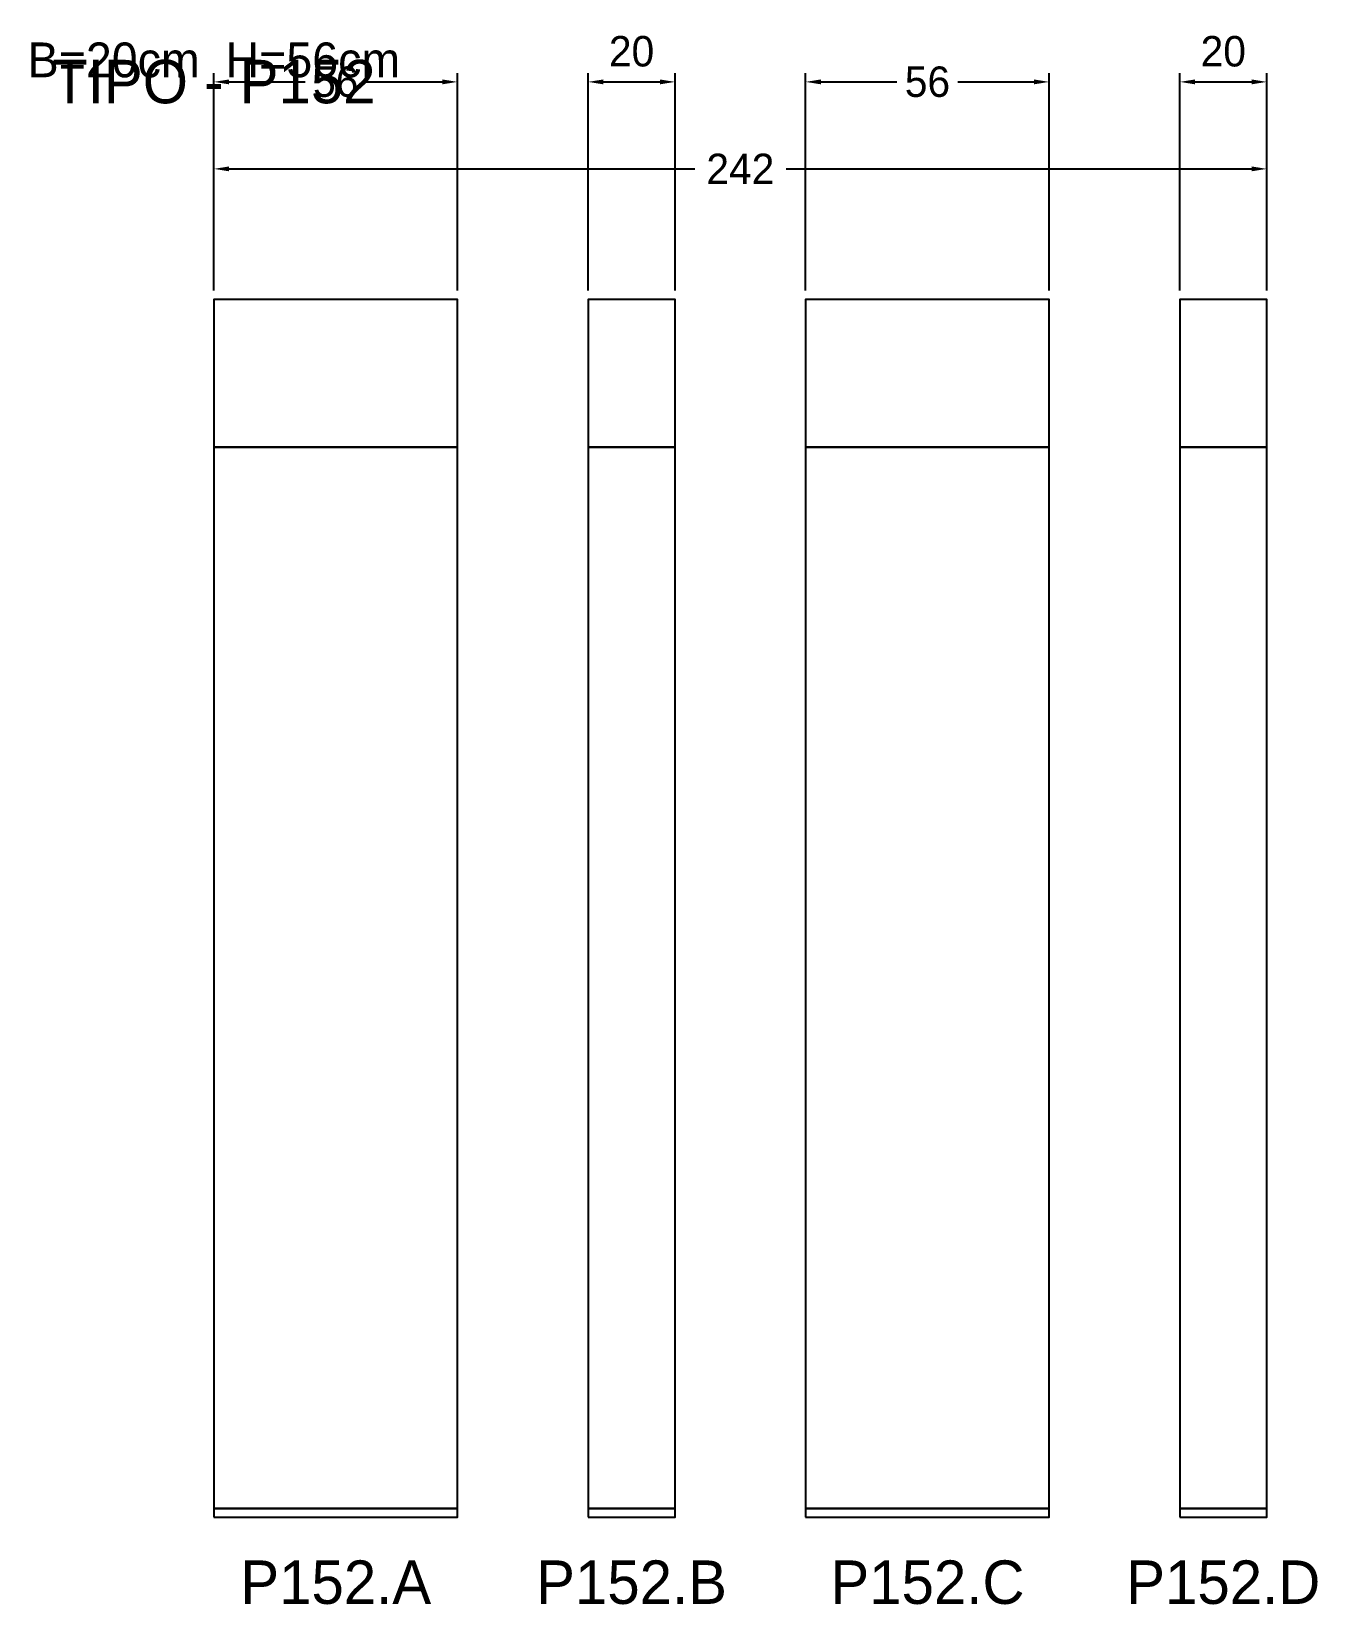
# Model space of a CAD drawing. Header units: metres. Extents: x -42 to 254, y -20 to 342.
import ezdxf

# ---------------------------------------------------------------- set-up
doc = ezdxf.new("R2010")
doc.units = ezdxf.units.M
for name, color, linetype in [('COTA', 3, 'Continuous'), ('Cota Secao (2x)', 3, 'Continuous'), ('NOMENCLATURA', 1, 'Continuous'), ('Paineis', 7, 'Continuous'), ('Texto Secao', 2, 'Continuous')]:
    doc.layers.add(name, color=color, linetype=linetype)
doc.dimstyles.new('COTA', dxfattribs={"dimtxt": 7, "dimasz": 3.5, "dimexe": 2, "dimexo": 2, "dimgap": 1.5, "dimtad": 1, "dimdec": 1, "dimcen": 2.5, "dimclrd": 3, "dimclre": 3, "dimclrt": 3, "dimazin": 3, "dimtfac": 1, "dimtmove": 0, "dimatfit": 3})

# ---------------------------------------------------------------- blocks, each defined once
blk = doc.blocks.new('_CLOSEDFILLED')
at = {"color": 0, "linetype": 'BYBLOCK'}
blk.add_solid([(-1, 0.16), (0, 0), (-1, -0.16)], dxfattribs=at)
blk = doc.blocks.new('*D1')
at = {"color": 3}
for p, q in [((0, 282), (0, 312)), ((242, 282), (242, 312)), ((3.5, 310), (110.5, 310)), ((131.5, 310), (238.5, 310))]:
    blk.add_line(p, q, dxfattribs=at)
at = {"layer": 'Defpoints'}
for p in [(0, 310), (0, 280), (242, 280)]:
    blk.add_point(p, dxfattribs=at)
at = {"layer": 'COTA', "color": 3, "xscale": 3.5, "yscale": 3.5, "rotation": 180}
blk.add_blockref('_CLOSEDFILLED', (0, 310), dxfattribs=at)
at = {"layer": 'COTA', "color": 3, "xscale": 3.5, "yscale": 3.5}
blk.add_blockref('_CLOSEDFILLED', (242, 310), dxfattribs=at)
at = {"layer": 'COTA', "color": 3, "insert": (121, 310), "char_height": 7, "attachment_point": 5}
blk.add_mtext('242', dxfattribs=at)
blk = doc.blocks.new('*D2')
at = {"color": 3}
for p, q in [((0, 282), (0, 332)), ((3.5, 330), (21, 330)), ((35, 330), (52.5, 330)), ((56, 282), (56, 332))]:
    blk.add_line(p, q, dxfattribs=at)
at = {"layer": 'Defpoints'}
for p in [(0, 330), (0, 280), (56, 280)]:
    blk.add_point(p, dxfattribs=at)
at = {"layer": 'COTA', "color": 3, "xscale": 3.5, "yscale": 3.5, "rotation": 180}
blk.add_blockref('_CLOSEDFILLED', (0, 330), dxfattribs=at)
at = {"layer": 'COTA', "color": 3, "xscale": 3.5, "yscale": 3.5}
blk.add_blockref('_CLOSEDFILLED', (56, 330), dxfattribs=at)
at = {"layer": 'COTA', "color": 3, "insert": (28, 330), "char_height": 7, "attachment_point": 5}
blk.add_mtext('56', dxfattribs=at)
blk = doc.blocks.new('*D3')
at = {"color": 3}
for p, q in [((86, 282), (86, 332)), ((89.5, 330), (102.5, 330)), ((106, 282), (106, 332))]:
    blk.add_line(p, q, dxfattribs=at)
at = {"layer": 'Defpoints'}
for p in [(86, 330), (86, 280), (106, 280)]:
    blk.add_point(p, dxfattribs=at)
at = {"layer": 'COTA', "color": 3, "xscale": 3.5, "yscale": 3.5, "rotation": 180}
blk.add_blockref('_CLOSEDFILLED', (86, 330), dxfattribs=at)
at = {"layer": 'COTA', "color": 3, "xscale": 3.5, "yscale": 3.5}
blk.add_blockref('_CLOSEDFILLED', (106, 330), dxfattribs=at)
at = {"layer": 'COTA', "color": 3, "insert": (96, 337), "char_height": 7, "attachment_point": 5}
blk.add_mtext('20', dxfattribs=at)
blk = doc.blocks.new('*D4')
at = {"color": 3}
for p, q in [((136, 282), (136, 332)), ((139.5, 330), (157, 330)), ((171, 330), (188.5, 330)), ((192, 282), (192, 332))]:
    blk.add_line(p, q, dxfattribs=at)
at = {"layer": 'Defpoints'}
for p in [(136, 330), (136, 280), (192, 280)]:
    blk.add_point(p, dxfattribs=at)
at = {"layer": 'COTA', "color": 3, "xscale": 3.5, "yscale": 3.5, "rotation": 180}
blk.add_blockref('_CLOSEDFILLED', (136, 330), dxfattribs=at)
at = {"layer": 'COTA', "color": 3, "xscale": 3.5, "yscale": 3.5}
blk.add_blockref('_CLOSEDFILLED', (192, 330), dxfattribs=at)
at = {"layer": 'COTA', "color": 3, "insert": (164, 330), "char_height": 7, "attachment_point": 5}
blk.add_mtext('56', dxfattribs=at)
blk = doc.blocks.new('*D5')
at = {"color": 3}
for p, q in [((222, 282), (222, 332)), ((225.5, 330), (238.5, 330)), ((242, 282), (242, 332))]:
    blk.add_line(p, q, dxfattribs=at)
at = {"layer": 'Defpoints'}
for p in [(222, 330), (222, 280), (242, 280)]:
    blk.add_point(p, dxfattribs=at)
at = {"layer": 'COTA', "color": 3, "xscale": 3.5, "yscale": 3.5, "rotation": 180}
blk.add_blockref('_CLOSEDFILLED', (222, 330), dxfattribs=at)
at = {"layer": 'COTA', "color": 3, "xscale": 3.5, "yscale": 3.5}
blk.add_blockref('_CLOSEDFILLED', (242, 330), dxfattribs=at)
at = {"layer": 'COTA', "color": 3, "insert": (232, 337), "char_height": 7, "attachment_point": 5}
blk.add_mtext('20', dxfattribs=at)

msp = doc.modelspace()

# ---------------------------------------------------------------- linework, layer by layer
at = {"layer": 'Paineis'}
for points in [[(0, 246), (56, 246), (56, 280), (0, 280)], [(86, 246), (106, 246), (106, 280), (86, 280)], [(136, 246), (192, 246), (192, 280), (136, 280)], [(222, 246), (242, 246), (242, 280), (222, 280)], [(0, 2), (56, 2), (56, 246), (0, 246)], [(86, 2), (106, 2), (106, 246), (86, 246)], [(136, 2), (192, 2), (192, 246), (136, 246)], [(222, 2), (242, 2), (242, 246), (222, 246)], [(0, 0), (56, 0), (56, 2), (0, 2)], [(86, 0), (106, 0), (106, 2), (86, 2)], [(136, 0), (192, 0), (192, 2), (136, 2)], [(222, 0), (242, 0), (242, 2), (222, 2)]]:
    msp.add_lwpolyline(points, close=True, dxfattribs=at)

# ---------------------------------------------------------------- texts
at = {"layer": 'Cota Secao (2x)', "insert": (0, 335), "char_height": 8, "width": 262, "attachment_point": 5}
msp.add_mtext('B=20cm  H=56cm', dxfattribs=at)
at = {"layer": 'NOMENCLATURA', "insert": (0, 330), "char_height": 10, "width": 300, "attachment_point": 5}
msp.add_mtext('TIPO - P152', dxfattribs=at)
at = {"layer": 'Texto Secao', "char_height": 10, "attachment_point": 5}
for s, insert, width in [('P152.A', (28, -15), 76), ('P152.B', (96, -15), 40), ('P152.C', (164, -15), 76), ('P152.D', (232, -15), 40)]:
    msp.add_mtext(s, dxfattribs=dict(at, insert=insert, width=width))

# ---------------------------------------------------------------- dimensions: what is measured, and where the dimension line sits
at = {"layer": 'COTA'}
for base, p1, p2, picture, middle in [((86, 330), (86, 280), (106, 280), '*D3', (96, 337)), ((222, 330), (222, 280), (242, 280), '*D5', (232, 337)), ((0, 330), (0, 280), (56, 280), '*D2', (28, 330)), ((136, 330), (136, 280), (192, 280), '*D4', (164, 330)), ((0, 310), (0, 280), (242, 280), '*D1', (121, 310))]:
    dim = msp.add_linear_dim(base=base, p1=p1, p2=p2, dimstyle='COTA', dxfattribs=at)
    dim.commit()
    dim.dimension.update_dxf_attribs({"geometry": picture, "text_midpoint": middle})

doc.saveas('drawing.dxf')
